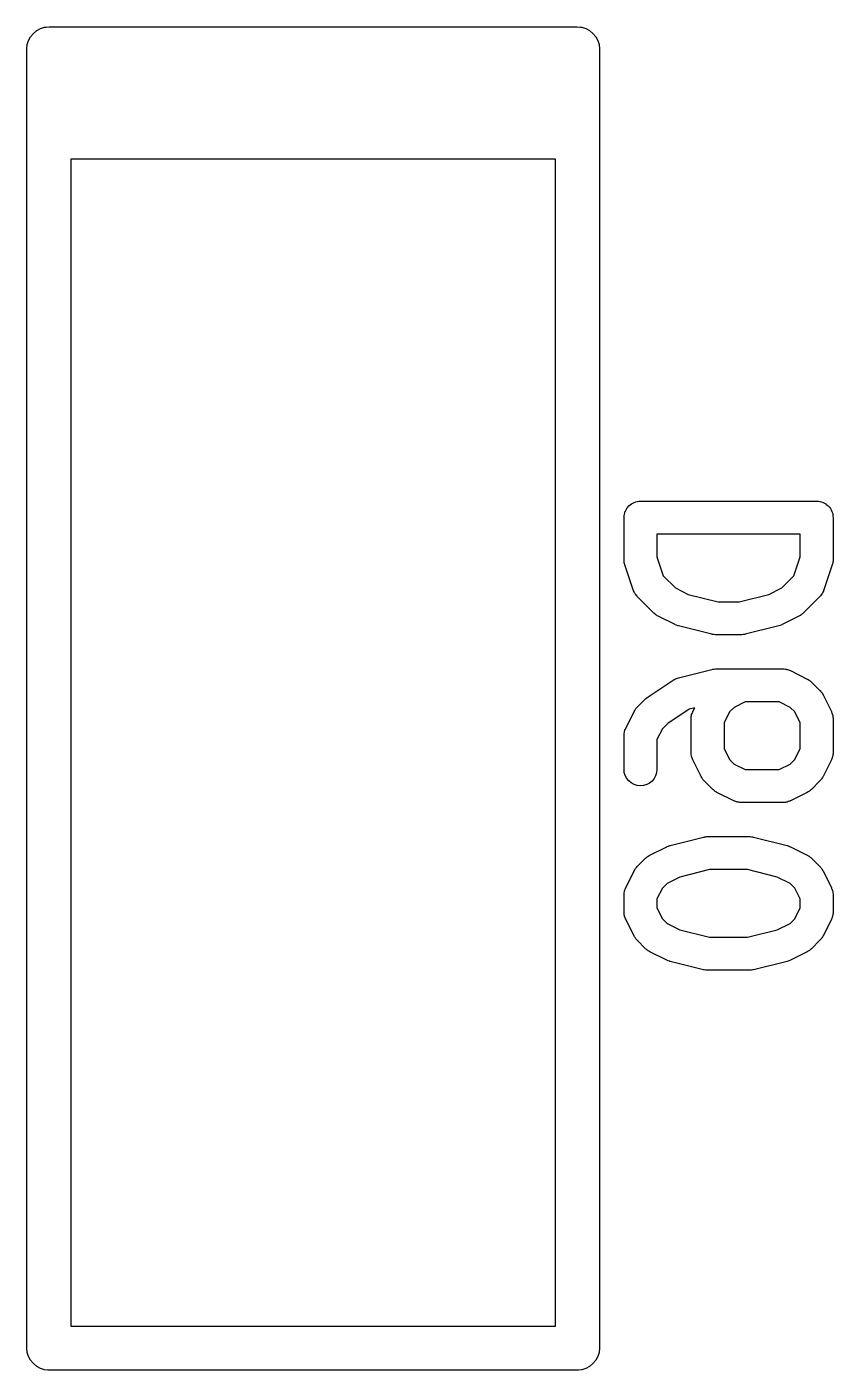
# Model space of a CAD drawing. Extents: x 0.4 to 23, y -16.1 to -0.4.
# Drawn here: x 8.6675 to 8.8117, y -4.3329 to -4.0927 of the extents above; entities that cross this region are included whole.
import ezdxf

# ---------------------------------------------------------------- set-up
doc = ezdxf.new("R2010")
doc.units = 0
doc.header["$MEASUREMENT"] = 0
doc.layers.add('BLACK', color=7, linetype='CONTINUOUS')

msp = doc.modelspace()

# ---------------------------------------------------------------- linework, layer by layer
at = {"layer": 'BLACK', "linetype": 'CONTINUOUS'}
for p, q in [((8.66998, -4.09304), (8.67072, -4.09281)), ((8.67072, -4.09281), (8.67097, -4.09279)), ((8.67097, -4.09279), (8.6715, -4.09274)), ((8.6715, -4.09274), (8.67169, -4.09276)), ((8.67169, -4.09276), (8.76579, -4.09276)), ((8.76579, -4.09276), (8.76598, -4.09274)), ((8.76598, -4.09274), (8.76651, -4.09279)), ((8.76651, -4.09279), (8.76676, -4.09281)), ((8.76676, -4.09281), (8.7675, -4.09304)), ((8.66762, -4.09592), (8.66784, -4.09518)), ((8.66784, -4.09518), (8.66821, -4.0945)), ((8.66821, -4.0945), (8.6687, -4.0939)), ((8.6687, -4.0939), (8.6693, -4.0934)), ((8.6693, -4.0934), (8.66998, -4.09304)), ((8.7675, -4.09304), (8.76818, -4.0934)), ((8.76818, -4.0934), (8.76878, -4.0939)), ((8.76878, -4.0939), (8.76927, -4.0945)), ((8.76927, -4.0945), (8.76964, -4.09518)), ((8.76964, -4.09518), (8.76986, -4.09592)), ((8.66754, -4.09669), (8.66762, -4.09592)), ((8.66756, -4.09689), (8.66754, -4.09669)), ((8.66756, -4.10044), (8.66756, -4.09689)), ((8.76986, -4.09592), (8.76994, -4.09669)), ((8.76994, -4.09669), (8.76992, -4.09689)), ((8.76992, -4.09689), (8.76992, -4.10044)), ((8.66754, -4.10063), (8.66756, -4.10044)), ((8.66756, -4.10082), (8.66754, -4.10063)), ((8.66756, -4.10437), (8.66756, -4.10082)), ((8.76992, -4.10044), (8.76994, -4.10063)), ((8.76994, -4.10063), (8.76992, -4.10082)), ((8.76992, -4.10082), (8.76992, -4.10437)), ((8.66754, -4.10457), (8.66756, -4.10437)), ((8.66756, -4.10476), (8.66754, -4.10457)), ((8.66756, -4.10831), (8.66756, -4.10476)), ((8.76992, -4.10437), (8.76994, -4.10457)), ((8.76994, -4.10457), (8.76992, -4.10476)), ((8.76992, -4.10476), (8.76992, -4.10831)), ((8.66754, -4.1085), (8.66756, -4.10831)), ((8.66756, -4.1087), (8.66754, -4.1085)), ((8.66756, -4.11225), (8.66756, -4.1087)), ((8.76992, -4.10831), (8.76994, -4.1085)), ((8.76994, -4.1085), (8.76992, -4.1087)), ((8.76992, -4.1087), (8.76992, -4.11225)), ((8.66754, -4.11244), (8.66756, -4.11225)), ((8.66756, -4.11263), (8.66754, -4.11244)), ((8.66756, -4.32878), (8.66756, -4.11263)), ((8.76992, -4.11225), (8.76994, -4.11244)), ((8.76994, -4.11244), (8.76992, -4.11263)), ((8.76992, -4.11263), (8.76992, -4.32878)), ((8.67543, -4.11638), (8.67543, -4.32504)), ((8.76205, -4.11638), (8.67543, -4.11638)), ((8.76205, -4.32504), (8.76205, -4.11638)), ((8.77457, -4.17933), (8.7747, -4.17909)), ((8.7747, -4.17909), (8.77483, -4.17884)), ((8.77483, -4.17884), (8.77484, -4.17884)), ((8.77484, -4.17883), (8.77502, -4.17861)), ((8.77484, -4.17884), (8.77484, -4.17883)), ((8.77502, -4.17861), (8.7752, -4.1784)), ((8.7752, -4.1784), (8.77521, -4.17839)), ((8.77521, -4.17839), (8.77543, -4.17821)), ((8.77521, -4.17839), (8.77521, -4.17839)), ((8.77543, -4.17821), (8.77565, -4.17804)), ((8.77565, -4.17803), (8.77566, -4.17802)), ((8.77565, -4.17804), (8.77565, -4.17803)), ((8.77566, -4.17802), (8.77591, -4.1779)), ((8.77591, -4.1779), (8.77615, -4.17776)), ((8.77615, -4.17776), (8.77616, -4.17776)), ((8.77616, -4.17776), (8.77617, -4.17776)), ((8.77617, -4.17776), (8.77644, -4.17768)), ((8.77644, -4.17768), (8.77671, -4.1776)), ((8.77671, -4.1776), (8.77672, -4.1776)), ((8.77672, -4.1776), (8.77673, -4.17759)), ((8.77673, -4.17759), (8.777, -4.17757)), ((8.777, -4.17757), (8.77728, -4.17754)), ((8.77728, -4.17754), (8.80878, -4.17754)), ((8.80878, -4.17754), (8.8088, -4.17754)), ((8.8088, -4.17754), (8.8088, -4.17754)), ((8.8088, -4.17754), (8.8088, -4.17754)), ((8.8088, -4.17754), (8.80882, -4.17754)), ((8.80882, -4.17754), (8.80909, -4.17757)), ((8.80909, -4.17757), (8.80937, -4.1776)), ((8.80937, -4.1776), (8.80938, -4.17761)), ((8.80938, -4.17761), (8.80939, -4.17761)), ((8.80939, -4.17761), (8.80965, -4.17769)), ((8.80965, -4.17769), (8.80992, -4.17777)), ((8.80992, -4.17777), (8.80993, -4.17778)), ((8.80993, -4.17778), (8.80994, -4.17778)), ((8.80994, -4.17778), (8.81018, -4.17792)), ((8.81018, -4.17792), (8.81043, -4.17805)), ((8.81043, -4.17805), (8.81043, -4.17805)), ((8.81043, -4.17805), (8.81044, -4.17806)), ((8.81044, -4.17806), (8.81066, -4.17824)), ((8.81066, -4.17824), (8.81087, -4.17841)), ((8.81087, -4.17841), (8.81088, -4.17842)), ((8.81088, -4.17842), (8.81089, -4.17843)), ((8.81089, -4.17843), (8.81106, -4.17864)), ((8.81106, -4.17864), (8.81124, -4.17886)), ((8.81124, -4.17886), (8.81124, -4.17887)), ((8.81124, -4.17887), (8.81125, -4.17888)), ((8.81125, -4.17888), (8.81138, -4.17912)), ((8.81138, -4.17912), (8.81151, -4.17937)), ((8.77433, -4.18045), (8.77436, -4.18018)), ((8.77433, -4.18047), (8.77433, -4.18045)), ((8.77433, -4.18049), (8.77433, -4.18047)), ((8.77433, -4.18047), (8.77433, -4.18047)), ((8.77433, -4.18047), (8.77433, -4.18047)), ((8.77433, -4.18799), (8.77433, -4.18049)), ((8.77436, -4.18018), (8.77439, -4.1799)), ((8.77439, -4.17988), (8.77448, -4.17962)), ((8.77439, -4.17989), (8.77439, -4.17988)), ((8.77439, -4.1799), (8.77439, -4.17989)), ((8.77448, -4.17962), (8.77456, -4.17935)), ((8.77456, -4.17934), (8.77457, -4.17933)), ((8.77456, -4.17935), (8.77456, -4.17934)), ((8.81151, -4.17937), (8.81151, -4.17938)), ((8.81151, -4.17938), (8.81151, -4.17939)), ((8.81151, -4.17939), (8.81159, -4.17966)), ((8.81159, -4.17966), (8.81167, -4.17992)), ((8.81167, -4.17992), (8.81167, -4.17993)), ((8.81167, -4.17993), (8.81168, -4.17994)), ((8.81168, -4.17994), (8.8117, -4.18022)), ((8.8117, -4.18022), (8.81173, -4.18049)), ((8.81173, -4.18049), (8.81173, -4.18799)), ((8.78023, -4.18345), (8.78023, -4.18751)), ((8.80582, -4.18345), (8.78023, -4.18345)), ((8.80582, -4.18751), (8.80582, -4.18345)), ((8.77434, -4.18816), (8.77433, -4.18799)), ((8.77435, -4.18832), (8.77434, -4.18816)), ((8.77437, -4.18844), (8.77435, -4.18832)), ((8.77438, -4.18857), (8.77437, -4.18844)), ((8.77443, -4.18873), (8.77438, -4.18857)), ((8.77447, -4.18889), (8.77443, -4.18873)), ((8.77448, -4.18893), (8.77447, -4.18889)), ((8.78023, -4.18751), (8.78136, -4.1909)), ((8.8047, -4.1909), (8.80582, -4.18751)), ((8.81161, -4.18877), (8.81158, -4.18893)), ((8.81166, -4.18861), (8.81161, -4.18877)), ((8.81168, -4.18849), (8.81166, -4.18861)), ((8.8117, -4.18837), (8.81168, -4.18849)), ((8.81171, -4.1882), (8.8117, -4.18837)), ((8.81173, -4.18804), (8.81171, -4.1882)), ((8.81173, -4.18799), (8.81173, -4.18804)), ((8.77598, -4.19343), (8.77448, -4.18893)), ((8.78136, -4.1909), (8.78353, -4.19307)), ((8.80253, -4.19307), (8.8047, -4.1909)), ((8.81158, -4.18893), (8.81008, -4.19343)), ((8.77601, -4.19351), (8.77598, -4.19343)), ((8.77604, -4.19359), (8.77601, -4.19351)), ((8.77613, -4.19377), (8.77604, -4.19359)), ((8.78353, -4.19307), (8.78581, -4.19421)), ((8.80025, -4.19421), (8.80253, -4.19307)), ((8.81, -4.19363), (8.80991, -4.19381)), ((8.81003, -4.19355), (8.81, -4.19363)), ((8.81006, -4.19347), (8.81003, -4.19355)), ((8.81008, -4.19343), (8.81006, -4.19347)), ((8.77621, -4.19395), (8.77613, -4.19377)), ((8.77626, -4.19402), (8.77621, -4.19395)), ((8.7763, -4.1941), (8.77626, -4.19402)), ((8.77643, -4.19426), (8.7763, -4.1941)), ((8.77655, -4.19442), (8.77643, -4.19426)), ((8.77661, -4.19448), (8.77655, -4.19442)), ((8.77666, -4.19455), (8.77661, -4.19448)), ((8.77669, -4.19458), (8.77666, -4.19455)), ((8.77969, -4.19758), (8.77669, -4.19458)), ((8.78581, -4.19421), (8.79114, -4.19554)), ((8.79114, -4.19554), (8.79491, -4.19554)), ((8.79491, -4.19554), (8.80025, -4.19421)), ((8.80936, -4.19458), (8.80636, -4.19758)), ((8.80942, -4.19451), (8.80936, -4.19458)), ((8.80948, -4.19446), (8.80942, -4.19451)), ((8.8096, -4.19429), (8.80948, -4.19446)), ((8.80973, -4.19414), (8.8096, -4.19429)), ((8.80977, -4.19406), (8.80973, -4.19414)), ((8.80982, -4.19399), (8.80977, -4.19406)), ((8.80991, -4.19381), (8.80982, -4.19399)), ((8.77982, -4.19769), (8.77969, -4.19758)), ((8.77994, -4.1978), (8.77982, -4.19769)), ((8.78004, -4.19787), (8.77994, -4.1978)), ((8.78014, -4.19795), (8.78004, -4.19787)), ((8.78028, -4.19803), (8.78014, -4.19795)), ((8.78042, -4.19812), (8.78028, -4.19803)), ((8.78046, -4.19813), (8.78042, -4.19812)), ((8.78346, -4.19963), (8.78046, -4.19813)), ((8.8056, -4.19813), (8.8026, -4.19963)), ((8.80574, -4.19805), (8.8056, -4.19813)), ((8.80588, -4.19797), (8.80574, -4.19805)), ((8.80598, -4.19789), (8.80588, -4.19797)), ((8.80608, -4.19783), (8.80598, -4.19789)), ((8.80621, -4.19771), (8.80608, -4.19783)), ((8.80633, -4.19761), (8.80621, -4.19771)), ((8.80636, -4.19758), (8.80633, -4.19761)), ((8.78347, -4.19964), (8.78346, -4.19963)), ((8.78348, -4.19965), (8.78347, -4.19964)), ((8.78374, -4.19974), (8.78348, -4.19965)), ((8.784, -4.19984), (8.78374, -4.19974)), ((8.78401, -4.19984), (8.784, -4.19984)), ((8.78402, -4.19985), (8.78401, -4.19984)), ((8.78406, -4.19986), (8.78402, -4.19985)), ((8.79006, -4.20136), (8.78406, -4.19986)), ((8.80199, -4.19986), (8.79599, -4.20136)), ((8.80201, -4.19985), (8.80199, -4.19986)), ((8.80202, -4.19985), (8.80201, -4.19985)), ((8.80228, -4.19976), (8.80202, -4.19985)), ((8.80254, -4.19966), (8.80228, -4.19976)), ((8.80255, -4.19966), (8.80254, -4.19966)), ((8.80256, -4.19965), (8.80255, -4.19966)), ((8.8026, -4.19963), (8.80256, -4.19965)), ((8.79011, -4.20137), (8.79006, -4.20136)), ((8.79016, -4.20138), (8.79011, -4.20137)), ((8.7904, -4.20141), (8.79016, -4.20138)), ((8.79063, -4.20144), (8.7904, -4.20141)), ((8.79068, -4.20144), (8.79063, -4.20144)), ((8.79074, -4.20145), (8.79068, -4.20144)), ((8.79078, -4.20145), (8.79074, -4.20145)), ((8.79528, -4.20145), (8.79078, -4.20145)), ((8.79533, -4.20144), (8.79528, -4.20145)), ((8.79538, -4.20144), (8.79533, -4.20144)), ((8.79562, -4.20141), (8.79538, -4.20144)), ((8.79585, -4.20139), (8.79562, -4.20141)), ((8.7959, -4.20137), (8.79585, -4.20139)), ((8.79595, -4.20137), (8.7959, -4.20137)), ((8.79599, -4.20136), (8.79595, -4.20137)), ((8.78406, -4.20913), (8.79006, -4.20763)), ((8.79006, -4.20763), (8.7901, -4.20762)), ((8.7901, -4.20762), (8.79015, -4.20761)), ((8.79015, -4.20761), (8.7902, -4.20759)), ((8.7902, -4.20759), (8.79044, -4.20757)), ((8.79044, -4.20757), (8.79067, -4.20754)), ((8.79067, -4.20754), (8.79073, -4.20754)), ((8.79073, -4.20754), (8.79078, -4.20754)), ((8.79078, -4.20754), (8.80278, -4.20754)), ((8.80278, -4.20754), (8.80282, -4.20754)), ((8.80282, -4.20754), (8.8029, -4.20755)), ((8.8029, -4.20755), (8.80299, -4.20755)), ((8.80299, -4.20755), (8.80319, -4.20758)), ((8.80319, -4.20758), (8.80339, -4.2076)), ((8.80339, -4.2076), (8.80347, -4.20763)), ((8.80347, -4.20763), (8.80356, -4.20764)), ((8.80356, -4.20764), (8.80375, -4.20772)), ((8.80375, -4.20772), (8.80394, -4.20778)), ((8.80394, -4.20778), (8.80402, -4.20782)), ((8.80402, -4.20782), (8.8041, -4.20785)), ((8.8041, -4.20785), (8.8071, -4.20935)), ((8.77864, -4.21253), (8.78314, -4.20953)), ((8.78314, -4.20953), (8.78318, -4.20951)), ((8.78318, -4.20951), (8.78335, -4.20942)), ((8.78335, -4.20942), (8.78352, -4.20932)), ((8.78352, -4.20932), (8.78361, -4.20929)), ((8.78361, -4.20929), (8.78369, -4.20925)), ((8.78369, -4.20925), (8.78388, -4.20919)), ((8.78388, -4.20919), (8.78406, -4.20913)), ((8.8071, -4.20935), (8.80713, -4.20937)), ((8.80713, -4.20937), (8.80727, -4.20946)), ((8.80727, -4.20946), (8.80742, -4.20954)), ((8.80742, -4.20954), (8.80751, -4.20962)), ((8.80751, -4.20962), (8.80762, -4.20968)), ((8.80762, -4.20968), (8.80774, -4.2098)), ((8.80774, -4.2098), (8.80786, -4.2099)), ((8.80786, -4.2099), (8.80936, -4.2114)), ((8.77669, -4.2144), (8.77819, -4.2129)), ((8.77819, -4.2129), (8.7782, -4.2129)), ((8.7782, -4.2129), (8.77822, -4.21287)), ((8.7782, -4.2129), (8.7782, -4.2129)), ((8.7782, -4.2129), (8.7782, -4.2129)), ((8.77822, -4.21287), (8.77843, -4.21271)), ((8.77843, -4.21271), (8.77864, -4.21253)), ((8.80936, -4.2114), (8.80939, -4.21143)), ((8.80939, -4.21143), (8.8095, -4.21156)), ((8.8095, -4.21156), (8.80961, -4.21168)), ((8.80961, -4.21168), (8.80968, -4.21179)), ((8.80968, -4.21179), (8.80975, -4.21188)), ((8.80975, -4.21188), (8.80983, -4.21203)), ((8.80983, -4.21203), (8.80992, -4.21217)), ((8.80992, -4.21217), (8.81142, -4.21517)), ((8.77464, -4.21817), (8.77614, -4.21517)), ((8.77614, -4.21517), (8.77616, -4.21513)), ((8.77616, -4.21513), (8.77625, -4.21499)), ((8.77625, -4.21499), (8.77633, -4.21485)), ((8.77633, -4.21485), (8.7764, -4.21475)), ((8.7764, -4.21475), (8.77647, -4.21465)), ((8.77647, -4.21465), (8.77659, -4.21453)), ((8.77659, -4.21453), (8.77669, -4.2144)), ((8.78599, -4.21473), (8.78216, -4.21729)), ((8.78698, -4.21448), (8.78599, -4.21473)), ((8.7865, -4.21552), (8.78656, -4.21533)), ((8.78656, -4.21533), (8.78661, -4.21525)), ((8.78661, -4.21525), (8.78664, -4.21517)), ((8.78664, -4.21517), (8.78698, -4.21448)), ((8.7932, -4.21524), (8.79223, -4.21719)), ((8.79403, -4.21442), (8.7932, -4.21524)), ((8.79597, -4.21344), (8.79403, -4.21442)), ((8.80208, -4.21344), (8.79597, -4.21344)), ((8.80403, -4.21442), (8.80208, -4.21344)), ((8.80485, -4.21524), (8.80403, -4.21442)), ((8.80582, -4.21719), (8.80485, -4.21524)), ((8.81142, -4.21517), (8.81143, -4.21521)), ((8.81143, -4.21521), (8.81146, -4.21529)), ((8.81146, -4.21529), (8.81151, -4.21537)), ((8.78216, -4.21729), (8.78121, -4.21824)), ((8.78633, -4.21628), (8.78637, -4.21608)), ((8.78634, -4.21636), (8.78633, -4.21628)), ((8.78633, -4.21645), (8.78634, -4.21636)), ((8.78633, -4.21649), (8.78633, -4.21645)), ((8.78633, -4.22249), (8.78633, -4.21649)), ((8.78637, -4.21608), (8.78639, -4.21588)), ((8.78639, -4.21588), (8.78642, -4.21579)), ((8.78642, -4.21579), (8.78643, -4.21571)), ((8.78643, -4.21571), (8.7865, -4.21552)), ((8.79223, -4.21719), (8.79223, -4.22179)), ((8.80582, -4.22179), (8.80582, -4.21719)), ((8.81151, -4.21537), (8.81156, -4.21556)), ((8.81156, -4.21556), (8.81163, -4.21575)), ((8.81163, -4.21575), (8.81165, -4.21583)), ((8.81165, -4.21583), (8.81167, -4.21592)), ((8.81167, -4.21592), (8.81169, -4.21612)), ((8.81169, -4.21612), (8.81172, -4.21632)), ((8.81172, -4.21632), (8.81172, -4.2164)), ((8.81172, -4.2164), (8.81173, -4.21649)), ((8.81173, -4.21649), (8.81173, -4.22249)), ((8.77433, -4.21928), (8.77437, -4.21908)), ((8.77434, -4.21936), (8.77433, -4.21928)), ((8.77433, -4.21945), (8.77434, -4.21936)), ((8.77433, -4.21949), (8.77433, -4.21945)), ((8.77433, -4.22549), (8.77433, -4.21949)), ((8.77437, -4.21908), (8.77439, -4.21888)), ((8.77439, -4.21888), (8.77442, -4.21879)), ((8.77442, -4.21879), (8.77443, -4.21871)), ((8.77443, -4.21871), (8.7745, -4.21852)), ((8.7745, -4.21852), (8.77457, -4.21833)), ((8.77457, -4.21833), (8.77461, -4.21825)), ((8.77461, -4.21825), (8.77464, -4.21817)), ((8.78121, -4.21824), (8.78023, -4.22019)), ((8.78023, -4.22019), (8.78023, -4.22549)), ((8.78633, -4.22258), (8.78633, -4.22249)), ((8.79223, -4.22179), (8.7932, -4.22374)), ((8.80485, -4.22374), (8.80582, -4.22179)), ((8.81173, -4.22253), (8.81172, -4.22262)), ((8.81173, -4.22249), (8.81173, -4.22253)), ((8.78633, -4.22266), (8.78633, -4.22258)), ((8.78636, -4.22286), (8.78633, -4.22266)), ((8.78638, -4.22306), (8.78636, -4.22286)), ((8.78641, -4.22315), (8.78638, -4.22306)), ((8.78642, -4.22323), (8.78641, -4.22315)), ((8.78649, -4.22342), (8.78642, -4.22323)), ((8.78655, -4.22361), (8.78649, -4.22342)), ((8.78659, -4.22369), (8.78655, -4.22361)), ((8.78662, -4.22377), (8.78659, -4.22369)), ((8.78664, -4.22381), (8.78662, -4.22377)), ((8.78814, -4.22681), (8.78664, -4.22381)), ((8.7932, -4.22374), (8.79403, -4.22456)), ((8.79403, -4.22456), (8.79597, -4.22554)), ((8.80208, -4.22554), (8.80403, -4.22456)), ((8.80403, -4.22456), (8.80485, -4.22374)), ((8.81142, -4.22381), (8.80992, -4.22681)), ((8.81145, -4.22373), (8.81142, -4.22381)), ((8.81149, -4.22365), (8.81145, -4.22373)), ((8.81155, -4.22346), (8.81149, -4.22365)), ((8.81162, -4.22327), (8.81155, -4.22346)), ((8.81164, -4.22319), (8.81162, -4.22327)), ((8.81166, -4.2231), (8.81164, -4.22319)), ((8.81169, -4.2229), (8.81166, -4.2231)), ((8.81172, -4.2227), (8.81169, -4.2229)), ((8.81172, -4.22262), (8.81172, -4.2227)), ((8.77438, -4.22606), (8.77433, -4.22549)), ((8.77455, -4.22661), (8.77438, -4.22606)), ((8.77482, -4.22712), (8.77455, -4.22661)), ((8.77518, -4.22757), (8.77482, -4.22712)), ((8.77972, -4.22716), (8.77935, -4.2276)), ((8.77999, -4.22665), (8.77972, -4.22716)), ((8.78017, -4.2261), (8.77999, -4.22665)), ((8.78023, -4.22553), (8.78017, -4.2261)), ((8.78023, -4.22549), (8.78023, -4.22553)), ((8.78823, -4.22695), (8.78814, -4.22681)), ((8.7883, -4.2271), (8.78823, -4.22695)), ((8.78838, -4.22719), (8.7883, -4.2271)), ((8.78844, -4.2273), (8.78838, -4.22719)), ((8.78856, -4.22742), (8.78844, -4.2273)), ((8.79597, -4.22554), (8.80208, -4.22554)), ((8.80958, -4.22733), (8.80947, -4.22745)), ((8.80965, -4.22723), (8.80958, -4.22733)), ((8.80973, -4.22713), (8.80965, -4.22723)), ((8.80981, -4.22699), (8.80973, -4.22713)), ((8.8099, -4.22685), (8.80981, -4.22699)), ((8.80992, -4.22681), (8.8099, -4.22685)), ((8.77563, -4.22794), (8.77518, -4.22757)), ((8.77614, -4.22821), (8.77563, -4.22794)), ((8.77669, -4.22838), (8.77614, -4.22821)), ((8.77726, -4.22844), (8.77669, -4.22838)), ((8.77783, -4.22839), (8.77726, -4.22844)), ((8.77839, -4.22823), (8.77783, -4.22839)), ((8.7789, -4.22796), (8.77839, -4.22823)), ((8.77935, -4.2276), (8.7789, -4.22796)), ((8.78866, -4.22755), (8.78856, -4.22742)), ((8.78869, -4.22758), (8.78866, -4.22755)), ((8.79019, -4.22908), (8.78869, -4.22758)), ((8.79032, -4.22918), (8.79019, -4.22908)), ((8.79044, -4.2293), (8.79032, -4.22918)), ((8.79054, -4.22936), (8.79044, -4.2293)), ((8.79064, -4.22944), (8.79054, -4.22936)), ((8.79078, -4.22952), (8.79064, -4.22944)), ((8.79092, -4.22961), (8.79078, -4.22952)), ((8.79096, -4.22963), (8.79092, -4.22961)), ((8.79396, -4.23113), (8.79096, -4.22963)), ((8.8071, -4.22963), (8.8041, -4.23113)), ((8.80724, -4.22954), (8.8071, -4.22963)), ((8.80738, -4.22947), (8.80724, -4.22954)), ((8.80748, -4.22939), (8.80738, -4.22947)), ((8.80758, -4.22932), (8.80748, -4.22939)), ((8.80771, -4.22921), (8.80758, -4.22932)), ((8.80783, -4.22911), (8.80771, -4.22921)), ((8.80786, -4.22908), (8.80783, -4.22911)), ((8.80936, -4.22758), (8.80786, -4.22908)), ((8.80947, -4.22745), (8.80936, -4.22758)), ((8.79404, -4.23116), (8.79396, -4.23113)), ((8.79411, -4.2312), (8.79404, -4.23116)), ((8.79431, -4.23126), (8.79411, -4.2312)), ((8.79449, -4.23134), (8.79431, -4.23126)), ((8.79458, -4.23135), (8.79449, -4.23134)), ((8.79466, -4.23138), (8.79458, -4.23135)), ((8.79486, -4.2314), (8.79466, -4.23138)), ((8.79506, -4.23143), (8.79486, -4.2314)), ((8.79515, -4.23143), (8.79506, -4.23143)), ((8.79524, -4.23144), (8.79515, -4.23143)), ((8.79528, -4.23144), (8.79524, -4.23144)), ((8.80278, -4.23144), (8.79528, -4.23144)), ((8.80286, -4.23143), (8.80278, -4.23144)), ((8.80295, -4.23144), (8.80286, -4.23143)), ((8.80315, -4.23141), (8.80295, -4.23144)), ((8.80335, -4.23139), (8.80315, -4.23141)), ((8.80343, -4.23136), (8.80335, -4.23139)), ((8.80352, -4.23135), (8.80343, -4.23136)), ((8.80371, -4.23128), (8.80352, -4.23135)), ((8.8039, -4.23122), (8.80371, -4.23128)), ((8.80398, -4.23118), (8.8039, -4.23122)), ((8.80406, -4.23115), (8.80398, -4.23118)), ((8.8041, -4.23113), (8.80406, -4.23115)), ((8.77896, -4.24085), (8.78196, -4.23935)), ((8.78196, -4.23935), (8.782, -4.23933)), ((8.782, -4.23933), (8.78201, -4.23932)), ((8.78201, -4.23932), (8.78202, -4.23932)), ((8.78202, -4.23932), (8.78228, -4.23922)), ((8.78228, -4.23922), (8.78254, -4.23913)), ((8.78254, -4.23913), (8.78255, -4.23913)), ((8.78255, -4.23913), (8.78256, -4.23912)), ((8.78256, -4.23912), (8.78856, -4.23762)), ((8.78856, -4.23762), (8.7886, -4.23761)), ((8.7886, -4.23761), (8.78865, -4.23761)), ((8.78865, -4.23761), (8.7887, -4.23759)), ((8.7887, -4.23759), (8.78894, -4.23757)), ((8.78894, -4.23757), (8.78917, -4.23754)), ((8.78917, -4.23754), (8.78923, -4.23754)), ((8.78923, -4.23754), (8.78928, -4.23753)), ((8.78928, -4.23753), (8.79678, -4.23753)), ((8.79678, -4.23753), (8.79682, -4.23753)), ((8.79682, -4.23753), (8.79687, -4.23754)), ((8.79687, -4.23754), (8.79692, -4.23754)), ((8.79692, -4.23754), (8.79716, -4.23757)), ((8.79716, -4.23757), (8.79739, -4.2376)), ((8.79739, -4.2376), (8.79744, -4.23762)), ((8.79744, -4.23762), (8.79749, -4.23762)), ((8.79749, -4.23762), (8.80349, -4.23912)), ((8.80349, -4.23912), (8.80353, -4.23913)), ((8.80353, -4.23913), (8.80355, -4.23914)), ((8.80355, -4.23914), (8.80356, -4.23914)), ((8.80356, -4.23914), (8.80381, -4.23924)), ((8.80381, -4.23924), (8.80407, -4.23933)), ((8.80407, -4.23933), (8.80408, -4.23934)), ((8.80408, -4.23934), (8.8041, -4.23935)), ((8.8041, -4.23935), (8.8071, -4.24085)), ((8.77669, -4.2429), (8.77819, -4.2414)), ((8.77819, -4.2414), (8.77822, -4.24137)), ((8.77822, -4.24137), (8.77835, -4.24127)), ((8.77835, -4.24127), (8.77847, -4.24115)), ((8.77847, -4.24115), (8.77858, -4.24109)), ((8.77858, -4.24109), (8.77867, -4.24101)), ((8.77867, -4.24101), (8.77882, -4.24093)), ((8.77882, -4.24093), (8.77896, -4.24085)), ((8.8071, -4.24085), (8.80713, -4.24086)), ((8.80713, -4.24086), (8.80727, -4.24096)), ((8.80727, -4.24096), (8.80742, -4.24103)), ((8.80742, -4.24103), (8.80751, -4.24111)), ((8.80751, -4.24111), (8.80762, -4.24118)), ((8.80762, -4.24118), (8.80774, -4.24129)), ((8.80774, -4.24129), (8.80786, -4.2414)), ((8.80786, -4.2414), (8.80936, -4.2429)), ((8.77464, -4.24667), (8.77614, -4.24367)), ((8.77614, -4.24367), (8.77616, -4.24363)), ((8.77616, -4.24363), (8.77625, -4.24349)), ((8.77625, -4.24349), (8.77633, -4.24334)), ((8.77633, -4.24334), (8.7764, -4.24325)), ((8.7764, -4.24325), (8.77647, -4.24315)), ((8.77647, -4.24315), (8.77659, -4.24303)), ((8.77659, -4.24303), (8.77669, -4.2429)), ((8.78964, -4.24344), (8.78431, -4.24477)), ((8.79641, -4.24344), (8.78964, -4.24344)), ((8.80175, -4.24477), (8.79641, -4.24344)), ((8.80936, -4.2429), (8.80939, -4.24293)), ((8.80939, -4.24293), (8.8095, -4.24306)), ((8.8095, -4.24306), (8.80961, -4.24318)), ((8.80961, -4.24318), (8.80968, -4.24328)), ((8.80968, -4.24328), (8.80975, -4.24338)), ((8.80975, -4.24338), (8.80983, -4.24353)), ((8.80983, -4.24353), (8.80992, -4.24367)), ((8.80992, -4.24367), (8.81142, -4.24667)), ((8.78203, -4.24591), (8.78121, -4.24674)), ((8.78431, -4.24477), (8.78203, -4.24591)), ((8.80403, -4.24591), (8.80175, -4.24477)), ((8.80485, -4.24674), (8.80403, -4.24591)), ((8.77433, -4.24777), (8.77437, -4.24757)), ((8.77434, -4.24786), (8.77433, -4.24777)), ((8.77433, -4.24795), (8.77434, -4.24786)), ((8.77433, -4.24799), (8.77433, -4.24795)), ((8.77433, -4.25099), (8.77433, -4.24799)), ((8.77437, -4.24757), (8.77439, -4.24737)), ((8.77439, -4.24737), (8.77442, -4.24729)), ((8.77442, -4.24729), (8.77443, -4.2472)), ((8.77443, -4.2472), (8.7745, -4.24702)), ((8.7745, -4.24702), (8.77457, -4.24682)), ((8.77457, -4.24682), (8.77461, -4.24675)), ((8.77461, -4.24675), (8.77464, -4.24667)), ((8.78121, -4.24674), (8.78023, -4.24868)), ((8.78023, -4.24868), (8.78023, -4.25029)), ((8.80582, -4.24868), (8.80485, -4.24674)), ((8.80582, -4.25029), (8.80582, -4.24868)), ((8.81142, -4.24667), (8.81143, -4.2467)), ((8.81143, -4.2467), (8.81146, -4.24678)), ((8.81146, -4.24678), (8.81151, -4.24686)), ((8.81151, -4.24686), (8.81156, -4.24705)), ((8.81156, -4.24705), (8.81163, -4.24724)), ((8.81163, -4.24724), (8.81165, -4.24733)), ((8.81165, -4.24733), (8.81167, -4.24741)), ((8.81167, -4.24741), (8.81169, -4.24761)), ((8.81169, -4.24761), (8.81172, -4.24781)), ((8.81172, -4.24781), (8.81172, -4.2479)), ((8.81172, -4.2479), (8.81173, -4.24799)), ((8.81173, -4.24799), (8.81173, -4.25099)), ((8.77434, -4.25107), (8.77433, -4.25099)), ((8.77433, -4.25116), (8.77434, -4.25107)), ((8.77436, -4.25136), (8.77433, -4.25116)), ((8.77438, -4.25156), (8.77436, -4.25136)), ((8.78023, -4.25029), (8.78121, -4.25224)), ((8.80485, -4.25224), (8.80582, -4.25029)), ((8.81172, -4.2512), (8.81169, -4.2514)), ((8.81173, -4.25103), (8.81172, -4.25111)), ((8.81172, -4.25111), (8.81172, -4.2512)), ((8.81173, -4.25099), (8.81173, -4.25103)), ((8.77441, -4.25164), (8.77438, -4.25156)), ((8.77442, -4.25173), (8.77441, -4.25164)), ((8.77449, -4.25192), (8.77442, -4.25173)), ((8.77455, -4.25211), (8.77449, -4.25192)), ((8.77459, -4.25219), (8.77455, -4.25211)), ((8.77462, -4.25227), (8.77459, -4.25219)), ((8.77464, -4.25231), (8.77462, -4.25227)), ((8.77614, -4.25531), (8.77464, -4.25231)), ((8.78121, -4.25224), (8.78203, -4.25306)), ((8.78203, -4.25306), (8.78431, -4.2542)), ((8.80175, -4.2542), (8.80403, -4.25306)), ((8.80403, -4.25306), (8.80485, -4.25224)), ((8.81142, -4.25231), (8.80992, -4.25531)), ((8.81145, -4.25223), (8.81142, -4.25231)), ((8.81149, -4.25215), (8.81145, -4.25223)), ((8.81155, -4.25196), (8.81149, -4.25215)), ((8.81162, -4.25177), (8.81155, -4.25196)), ((8.81164, -4.25168), (8.81162, -4.25177)), ((8.81166, -4.2516), (8.81164, -4.25168)), ((8.81169, -4.2514), (8.81166, -4.2516)), ((8.77623, -4.25545), (8.77614, -4.25531)), ((8.7763, -4.25559), (8.77623, -4.25545)), ((8.77638, -4.25569), (8.7763, -4.25559)), ((8.77645, -4.25579), (8.77638, -4.25569)), ((8.77656, -4.25591), (8.77645, -4.25579)), ((8.77666, -4.25604), (8.77656, -4.25591)), ((8.77669, -4.25607), (8.77666, -4.25604)), ((8.77819, -4.25757), (8.77669, -4.25607)), ((8.78431, -4.2542), (8.78964, -4.25553)), ((8.78964, -4.25553), (8.79641, -4.25553)), ((8.79641, -4.25553), (8.80175, -4.2542)), ((8.80936, -4.25607), (8.80786, -4.25757)), ((8.80947, -4.25595), (8.80936, -4.25607)), ((8.80958, -4.25583), (8.80947, -4.25595)), ((8.80965, -4.25572), (8.80958, -4.25583)), ((8.80973, -4.25563), (8.80965, -4.25572)), ((8.80981, -4.25548), (8.80973, -4.25563)), ((8.8099, -4.25534), (8.80981, -4.25548)), ((8.80992, -4.25531), (8.8099, -4.25534)), ((8.77832, -4.25768), (8.77819, -4.25757)), ((8.77844, -4.25779), (8.77832, -4.25768)), ((8.77854, -4.25786), (8.77844, -4.25779)), ((8.77864, -4.25794), (8.77854, -4.25786)), ((8.77878, -4.25802), (8.77864, -4.25794)), ((8.77892, -4.25811), (8.77878, -4.25802)), ((8.77896, -4.25813), (8.77892, -4.25811)), ((8.78196, -4.25963), (8.77896, -4.25813)), ((8.8071, -4.25813), (8.8041, -4.25963)), ((8.80724, -4.25804), (8.8071, -4.25813)), ((8.80738, -4.25796), (8.80724, -4.25804)), ((8.80748, -4.25789), (8.80738, -4.25796)), ((8.80758, -4.25782), (8.80748, -4.25789)), ((8.80771, -4.25771), (8.80758, -4.25782)), ((8.80783, -4.2576), (8.80771, -4.25771)), ((8.80786, -4.25757), (8.80783, -4.2576)), ((8.78197, -4.25963), (8.78196, -4.25963)), ((8.78198, -4.25964), (8.78197, -4.25963)), ((8.78224, -4.25973), (8.78198, -4.25964)), ((8.7825, -4.25983), (8.78224, -4.25973)), ((8.78251, -4.25983), (8.7825, -4.25983)), ((8.78252, -4.25984), (8.78251, -4.25983)), ((8.78256, -4.25985), (8.78252, -4.25984)), ((8.78856, -4.26135), (8.78256, -4.25985)), ((8.80349, -4.25985), (8.79749, -4.26135)), ((8.80351, -4.25985), (8.80349, -4.25985)), ((8.80352, -4.25984), (8.80351, -4.25985)), ((8.80378, -4.25975), (8.80352, -4.25984)), ((8.80404, -4.25966), (8.80378, -4.25975)), ((8.80405, -4.25965), (8.80404, -4.25966)), ((8.80406, -4.25964), (8.80405, -4.25965)), ((8.8041, -4.25963), (8.80406, -4.25964)), ((8.78861, -4.26136), (8.78856, -4.26135)), ((8.78866, -4.26137), (8.78861, -4.26136)), ((8.7889, -4.2614), (8.78866, -4.26137)), ((8.78913, -4.26143), (8.7889, -4.2614)), ((8.78918, -4.26143), (8.78913, -4.26143)), ((8.78924, -4.26144), (8.78918, -4.26143)), ((8.78928, -4.26144), (8.78924, -4.26144)), ((8.79678, -4.26144), (8.78928, -4.26144)), ((8.79683, -4.26143), (8.79678, -4.26144)), ((8.79688, -4.26144), (8.79683, -4.26143)), ((8.79712, -4.2614), (8.79688, -4.26144)), ((8.79735, -4.26138), (8.79712, -4.2614)), ((8.7974, -4.26137), (8.79735, -4.26138)), ((8.79745, -4.26136), (8.7974, -4.26137)), ((8.79749, -4.26135), (8.79745, -4.26136)), ((8.67543, -4.32504), (8.76205, -4.32504)), ((8.66754, -4.32898), (8.66756, -4.32878)), ((8.66762, -4.32975), (8.66754, -4.32898)), ((8.66784, -4.33049), (8.66762, -4.32975)), ((8.66821, -4.33117), (8.66784, -4.33049)), ((8.76964, -4.33049), (8.76927, -4.33117)), ((8.76986, -4.32975), (8.76964, -4.33049)), ((8.76994, -4.32898), (8.76986, -4.32975)), ((8.76992, -4.32878), (8.76994, -4.32898)), ((8.6687, -4.33177), (8.66821, -4.33117)), ((8.6693, -4.33227), (8.6687, -4.33177)), ((8.66998, -4.33263), (8.6693, -4.33227)), ((8.67072, -4.33286), (8.66998, -4.33263)), ((8.6713, -4.33291), (8.67072, -4.33286)), ((8.6715, -4.33293), (8.6713, -4.33291)), ((8.67169, -4.33291), (8.6715, -4.33293)), ((8.76579, -4.33291), (8.67169, -4.33291)), ((8.76598, -4.33293), (8.76579, -4.33291)), ((8.76618, -4.33291), (8.76598, -4.33293)), ((8.76676, -4.33286), (8.76618, -4.33291)), ((8.7675, -4.33263), (8.76676, -4.33286)), ((8.76818, -4.33227), (8.7675, -4.33263)), ((8.76878, -4.33177), (8.76818, -4.33227)), ((8.76927, -4.33117), (8.76878, -4.33177))]:
    msp.add_line(p, q, dxfattribs=at)

doc.saveas('drawing.dxf')
